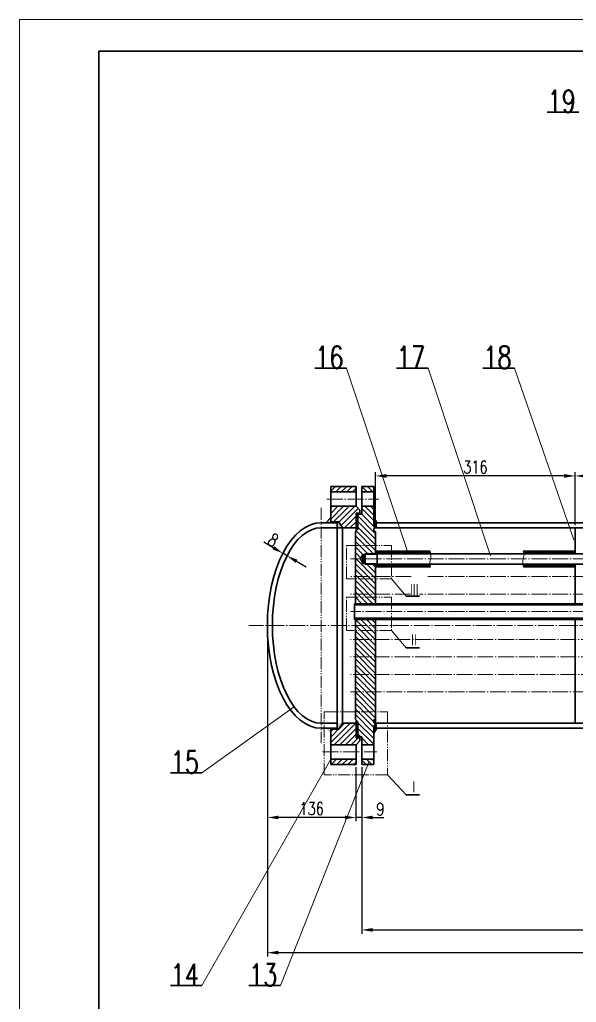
# Model space of a CAD drawing. Extents: x 0 to 6472, y 0 to 2970.
# Drawn here: x 0 to 881, y 1416 to 2970 of the extents above; entities that cross this region are included whole.
import ezdxf
from ezdxf.enums import TextEntityAlignment as Align

# ---------------------------------------------------------------- set-up
doc = ezdxf.new("R2010")
doc.units = 0
doc.header["$LTSCALE"] = 10
doc.header["$MEASUREMENT"] = 0
doc.header["$PDMODE"] = 3
doc.linetypes.add('JXX-L', pattern=[2.95, 1.9, -0.25, 0.15, -0.25, 0.15, -0.25])
doc.linetypes.add('ZXX-L', pattern=[3.28, 2.5, -0.3, 0.18, -0.3])
doc.layers.get('0').update_dxf_attribs({"linetype": 'CONTINUOUS', "lineweight": 20})
doc.layers.get('Defpoints').update_dxf_attribs({"linetype": 'CONTINUOUS', "lineweight": 20})
for name, color, linetype, lineweight in [('A 粗实线', 2, 'CONTINUOUS', 35), ('B', 7, 'CONTINUOUS', 13), ('B 细实线', 7, 'CONTINUOUS', 20), ('E 长中心线', 1, 'ZXX-L', 20), ('I 长双点线', 4, 'JXX-L', 20)]:
    doc.layers.add(name, color=color, linetype=linetype, lineweight=lineweight)
doc.styles.add('HZTXT', font='TXT.SHX', dxfattribs={"width": 0.75, "bigfont": 'HZTXT'})
doc.dimstyles.new('副本1比5', dxfattribs={"dimscale": 5, "dimtxt": 4, "dimasz": 3.5, "dimexe": 1.2, "dimexo": 0.8, "dimgap": 0.8, "dimtad": 1, "dimdec": 0, "dimzin": 0, "dimdsep": 46, "dimtxsty": 'HZTXT', "dimcen": 0, "dimadec": 0, "dimazin": 0, "dimtfac": 0.375, "dimtdec": 0, "dimtmove": 2, "dimatfit": 0, "dimfxl": 0, "dimtzin": 0, "dimarcsym": 0})

# ---------------------------------------------------------------- blocks, each defined once
blk = doc.blocks.new('*D118')
at = {"color": 0, "lineweight": -2}
for p, q in [((401.2, 2134.9), (386.1, 2143.8)), ((418.4, 2129.6), (419.4, 2131.3)), ((422.9, 2122.3), (416.4, 2126.1)), ((425, 2125.7), (426, 2127.5)), ((438, 2113.5), (453.2, 2104.6))]:
    blk.add_line(p, q, dxfattribs=at)
at = {"color": 0}
for points in [[(402.7, 2137.5), (399.8, 2132.4), (416.4, 2126.1)], [(439.5, 2116), (436.6, 2110.9), (422.9, 2122.3)]]:
    blk.add_solid(points, dxfattribs=at)
at = {"layer": 'Defpoints', "color": 0}
for p in [(416.4, 2126.1), (416.4, 2126.1), (422.9, 2122.3)]:
    blk.add_point(p, dxfattribs=at)
at = {"color": 0, "insert": (401.1, 2147.1), "char_height": 20, "attachment_point": 5, "rotation": 329.7184, "style": 'HZTXT'}
blk.add_mtext('8', dxfattribs=at)
blk = doc.blocks.new('*D119')
at = {"color": 0, "lineweight": -2}
for p, q in [((563, 2170.5), (563, 2254.5)), ((878.5, 2170.5), (878.5, 2254.5)), ((861, 2248.5), (580.5, 2248.5))]:
    blk.add_line(p, q, dxfattribs=at)
at = {"color": 0}
for points in [[(580.5, 2251.4), (580.5, 2245.6), (563, 2248.5)], [(861, 2251.4), (861, 2245.6), (878.5, 2248.5)]]:
    blk.add_solid(points, dxfattribs=at)
at = {"layer": 'Defpoints', "color": 0}
for p in [(563, 2248.5), (563, 2166.5), (878.5, 2166.5)]:
    blk.add_point(p, dxfattribs=at)
at = {"color": 0, "insert": (720.8, 2262.5), "char_height": 20, "attachment_point": 5, "style": 'HZTXT'}
blk.add_mtext('316', dxfattribs=at)
blk = doc.blocks.new('*D120')
at = {"color": 0, "lineweight": -2}
for p, q in [((532, 1788), (532, 1702.4)), ((541, 1788), (541, 1702.4)), ((514.5, 1708.4), (497, 1708.4)), ((541, 1708.4), (532, 1708.4)), ((558.5, 1708.4), (576, 1708.4))]:
    blk.add_line(p, q, dxfattribs=at)
at = {"color": 0}
for points in [[(514.5, 1711.3), (514.5, 1705.5), (532, 1708.4)], [(558.5, 1711.3), (558.5, 1705.5), (541, 1708.4)]]:
    blk.add_solid(points, dxfattribs=at)
at = {"layer": 'Defpoints', "color": 0}
for p in [(532, 1792), (541, 1792), (532, 1708.4)]:
    blk.add_point(p, dxfattribs=at)
at = {"color": 0, "insert": (570.5, 1721.7), "char_height": 20, "attachment_point": 5, "style": 'HZTXT'}
blk.add_mtext('9', dxfattribs=at)
blk = doc.blocks.new('*D121')
at = {"color": 0, "lineweight": -2}
for p, q in [((391.8, 2008), (391.8, 1702.4)), ((532, 1712.4), (532, 1714.4)), ((514.5, 1708.4), (409.3, 1708.4))]:
    blk.add_line(p, q, dxfattribs=at)
at = {"color": 0}
for points in [[(409.3, 1711.3), (409.3, 1705.5), (391.8, 1708.4)], [(514.5, 1711.3), (514.5, 1705.5), (532, 1708.4)]]:
    blk.add_solid(points, dxfattribs=at)
at = {"layer": 'Defpoints', "color": 0}
for p in [(391.8, 2012), (391.8, 1708.4), (532, 1708.4)]:
    blk.add_point(p, dxfattribs=at)
at = {"color": 0, "insert": (461.9, 1722.4), "char_height": 20, "attachment_point": 5, "style": 'HZTXT'}
blk.add_mtext('136', dxfattribs=at)
blk = doc.blocks.new('*D122')
at = {"color": 0, "lineweight": -2}
for p, q in [((878.5, 2170.5), (878.5, 2254.5)), ((1198.5, 2170.5), (1198.5, 2254.5)), ((896, 2248.5), (1181, 2248.5))]:
    blk.add_line(p, q, dxfattribs=at)
at = {"color": 0}
for points in [[(896, 2251.4), (896, 2245.6), (878.5, 2248.5)], [(1181, 2251.4), (1181, 2245.6), (1198.5, 2248.5)]]:
    blk.add_solid(points, dxfattribs=at)
at = {"layer": 'Defpoints', "color": 0}
for p in [(1198.5, 2248.5), (878.5, 2166.5), (1198.5, 2166.5)]:
    blk.add_point(p, dxfattribs=at)
at = {"color": 0, "insert": (1038.5, 2262.5), "char_height": 20, "attachment_point": 5, "style": 'HZTXT'}
blk.add_mtext('320', dxfattribs=at)
blk = doc.blocks.new('*D123')
at = {"color": 0, "lineweight": -2}
for p, q in [((541, 1704.4), (541, 1524.6)), ((2818, 1603.3), (2818, 1524.6)), ((558.5, 1530.6), (2800.5, 1530.6))]:
    blk.add_line(p, q, dxfattribs=at)
at = {"color": 0}
for points in [[(558.5, 1533.6), (558.5, 1527.7), (541, 1530.6)], [(2800.5, 1533.6), (2800.5, 1527.7), (2818, 1530.6)]]:
    blk.add_solid(points, dxfattribs=at)
at = {"layer": 'Defpoints', "color": 0}
for p in [(541, 1708.4), (2818, 1607.3), (2818, 1530.6)]:
    blk.add_point(p, dxfattribs=at)
at = {"color": 0, "insert": (1679.5, 1544.6), "char_height": 20, "attachment_point": 5, "style": 'HZTXT'}
blk.add_mtext('2277', dxfattribs=at)
blk = doc.blocks.new('*D134')
at = {"color": 0, "lineweight": -2}
for p, q in [((391.8, 2008), (391.8, 1488.6)), ((3124, 1874), (3124, 1488.6)), ((3106.5, 1494.6), (409.3, 1494.6))]:
    blk.add_line(p, q, dxfattribs=at)
at = {"color": 0}
for points in [[(409.3, 1497.6), (409.3, 1491.7), (391.8, 1494.6)], [(3106.5, 1497.6), (3106.5, 1491.7), (3124, 1494.6)]]:
    blk.add_solid(points, dxfattribs=at)
at = {"layer": 'Defpoints', "color": 0}
for p in [(391.8, 2012), (3124, 1878), (391.8, 1494.6)]:
    blk.add_point(p, dxfattribs=at)
at = {"color": 0, "insert": (1757.9, 1508.6), "char_height": 20, "attachment_point": 5, "style": 'HZTXT'}
blk.add_mtext('∽2724', dxfattribs=at)

msp = doc.modelspace()

# ---------------------------------------------------------------- hatches: boundary and pattern name
h = msp.add_hatch()
h.set_pattern_fill('ANSI31', color=256, scale=50, style=0)
h.paths.add_polyline_path([(532.03, 2231.99), (492.03, 2231.99), (492.03, 2223.49), (532.03, 2223.49)])
h.paths.add_polyline_path([(538.03, 2194.49), (532.03, 2200.49), (492.03, 2200.49), (492.03, 2175.99), (505.03, 2175.99), (510.52, 2166.49), (532.03, 2166.49), (532.03, 2188.99), (532.03, 2189.49), (538.03, 2189.49)])
h.paths.add_polyline_path([(532.03, 1857.49), (510.52, 1857.49), (505.03, 1847.99), (492.03, 1847.99), (492.03, 1823.49), (532.03, 1823.49), (538.03, 1829.49), (538.03, 1834.49), (532.03, 1834.49)])
h.paths.add_polyline_path([(532.03, 1800.49), (492.03, 1800.49), (492.03, 1791.99), (532.03, 1791.99)])
h = msp.add_hatch()
h.set_pattern_fill('ANSI31', color=256, scale=50, angle=90, style=0)
h.set_pattern_definition([(135, (3411.305, -3024.571), (-4.4194174, -4.4194174), [])])
h.paths.add_polyline_path([(560.03, 2231.99), (541.03, 2231.99), (541.03, 2223.49), (560.03, 2223.49)])
h.paths.add_polyline_path([(560.03, 2200.49), (541.03, 2200.49), (541.03, 2187.99), (535.03, 2187.99), (535.03, 2164.49), (531.03, 2160.49), (531.03, 2138.66), (563.03, 2138.66), (563.03, 2160.49), (562.03, 2160.49, -0.4142136), (560.03, 2162.49), (560.03, 2164.49, -0.4142136), (562.03, 2166.49), (563.03, 2166.49), (563.03, 2168.49, -0.2982166), (560.03, 2173.07)])
h.paths.add_polyline_path([(563.03, 2138.66), (531.03, 2138.66), (531.03, 2117.13), (538.99, 2117.13), (543.03, 2124.13), (545.3, 2124.13), (546.3, 2125.13), (563.03, 2125.13)])
h.paths.add_polyline_path([(563.03, 2109.13), (546.3, 2109.13), (545.3, 2110.13), (543.03, 2110.13), (538.99, 2117.13), (531.03, 2117.13), (531.03, 2089.41), (563.03, 2089.41)])
h.paths.add_polyline_path([(563.03, 2089.41), (531.03, 2089.41), (531.03, 2086.01), (563.03, 2086.01)])
h.paths.add_polyline_path([(563.03, 2086.01), (531.03, 2086.01), (531.03, 2061.7), (563.03, 2061.7)])
h.paths.add_polyline_path([(563.03, 2061.7), (531.03, 2061.7), (531.03, 2056.96), (563.03, 2056.96)])
h.paths.add_polyline_path([(563.03, 2056.96), (531.03, 2056.96), (531.03, 2046.49), (563.03, 2046.49)])
h.paths.add_polyline_path([(563.03, 2021.49), (531.03, 2021.49), (531.03, 2011.99), (563.03, 2011.99)])
h.paths.add_polyline_path([(563.03, 2011.99), (531.03, 2011.99), (531.03, 2004.31), (563.03, 2004.31)])
h.paths.add_polyline_path([(563.03, 2004.31), (531.03, 2004.31), (531.03, 1989.99), (563.03, 1989.99)])
h.paths.add_polyline_path([(563.03, 1989.99), (531.03, 1989.99), (531.03, 1962.27), (563.03, 1962.27)])
h.paths.add_polyline_path([(563.03, 1962.27), (531.03, 1962.27), (531.03, 1934.56), (563.03, 1934.56)])
h.paths.add_polyline_path([(563.03, 1934.56), (531.03, 1934.56), (531.03, 1906.85), (563.03, 1906.85)])
h.paths.add_polyline_path([(563.03, 1906.85), (531.03, 1906.85), (531.03, 1875.27), (563.03, 1875.27)])
h.paths.add_polyline_path([(563.03, 1855.49), (563.03, 1857.49), (562.03, 1857.49, -0.4142136), (560.03, 1859.49), (560.03, 1861.49, -0.4142136), (562.03, 1863.49), (563.03, 1863.49), (563.03, 1875.27), (531.03, 1875.27), (531.03, 1863.49), (535.03, 1859.49), (535.03, 1835.99), (541.03, 1835.99), (541.03, 1823.49), (560.03, 1823.49), (560.03, 1850.9, -0.2982166)])
h.paths.add_polyline_path([(560.03, 1800.49), (541.03, 1800.49), (541.03, 1791.99), (560.03, 1791.99)])
for points in [[(535.03, 2188.99), (532.03, 2188.99), (532.03, 2166.99), (535.03, 2166.99)], [(560.03, 2173.07), (560.03, 2182.49), (565.03, 2174.49), (565.03, 2166.49), (563.03, 2166.49), (563.03, 2168.49, -0.2982166)], [(535.03, 1834.99), (532.03, 1834.99), (532.03, 1856.99), (535.03, 1856.99)], [(563.03, 1855.49), (563.03, 1857.49), (565.03, 1857.49), (565.03, 1849.49), (560.03, 1841.49), (560.03, 1850.9, -0.2982166)]]:
    msp.add_hatch(color=256).paths.add_polyline_path(points)
at = {"layer": 'A 粗实线'}
h = msp.add_hatch(color=256, dxfattribs=at)
h.paths.add_polyline_path([(492.03, 2182.49), (484.03, 2174.49), (502.03, 2174.49), (502.03, 2166.49), (505.03, 2166.49), (505.03, 2175.99), (492.03, 2175.99)])
h.paths.add_polyline_path([(505.03, 2175.99), (505.03, 2166.49), (510.52, 2166.49)])
h = msp.add_hatch(color=256, dxfattribs=at)
h.paths.add_polyline_path([(492.03, 1841.49), (484.03, 1849.49), (502.03, 1849.49), (502.03, 1857.49), (505.03, 1857.49), (505.03, 1847.99), (492.03, 1847.99)])
h.paths.add_polyline_path([(505.03, 1847.99), (505.03, 1857.49), (510.52, 1857.49)])

# ---------------------------------------------------------------- linework, layer by layer
for p, q in [((588.2, 2086.01), (611.48, 2058.39)), ((588.2, 2004.31), (611.48, 1976.7)), ((581.84, 1775.6), (611.48, 1744.34))]:
    msp.add_line(p, q)
for points in [[(649.28, 2129.63), (649.97, 2126.98), (651.2, 2121.2), (648.11, 2112.85), (649.31, 2107.17), (649.98, 2104.63)], [(796.23, 2129.63), (796.91, 2126.98), (798.14, 2121.2), (795.05, 2112.85), (796.25, 2107.17), (796.92, 2104.63)]]:
    msp.add_open_spline(points, degree=3, knots=[1.7155826, 1.7155826, 1.7155826, 1.7155826, 9.7520105, 19.2940123, 27.0399642, 27.0399642, 27.0399642, 27.0399642])
for p, q in [((884.38, 2823.92), (834.38, 2823.92)), ((854.29, 2823.92), (884.38, 2823.92)), ((516.92, 2419.09), (466.92, 2419.09)), ((486.83, 2419.09), (516.92, 2419.09)), ((646, 2419.09), (596, 2419.09)), ((615.91, 2419.09), (646, 2419.09)), ((782.84, 2419.09), (732.84, 2419.09)), ((752.75, 2419.09), (782.84, 2419.09)), ((492.03, 2231.99), (492.03, 2175.99)), ((532.03, 2231.99), (492.03, 2231.99)), ((532.03, 2223.49), (492.03, 2223.49)), ((532.03, 2231.99), (532.03, 2200.49)), ((541.03, 2231.99), (541.03, 2200.49)), ((541.03, 2231.99), (560.03, 2231.99)), ((541.03, 2187.99), (541.03, 2231.99)), ((541.03, 2223.49), (560.03, 2223.49)), ((560.03, 2173.07), (560.03, 2231.99)), ((532.03, 2200.49), (492.03, 2200.49)), ((538.03, 2194.49), (532.03, 2200.49)), ((538.03, 2194.49), (538.03, 2187.99)), ((541.03, 2200.49), (560.03, 2200.49)), ((484.03, 2174.49), (492.03, 2182.49)), ((505.03, 2175.99), (492.03, 2175.99)), ((505.03, 2175.99), (510.52, 2166.49)), ((532.03, 2189.49), (532.03, 2161.49)), ((538.03, 2189.49), (532.03, 2189.49)), ((532.03, 2188.99), (535.03, 2188.99)), ((532.03, 2166.99), (532.03, 2188.99)), ((535.03, 2164.49), (535.03, 2188.99)), ((535.03, 2164.49), (535.03, 2187.99)), ((535.03, 2187.99), (541.03, 2187.99)), ((560.03, 2182.49), (565.03, 2174.49)), ((477.03, 2174.49), (502.03, 2174.49)), ((477.03, 2166.49), (502.03, 2166.49)), ((502.03, 2174.49), (502.03, 2155.28)), ((502.03, 2174.49), (502.03, 1849.49)), ((502.03, 2166.49), (510.52, 2166.49)), ((532.03, 2166.49), (510.52, 2166.49)), ((510.52, 2166.49), (510.52, 1857.49)), ((535.03, 2164.49), (531.03, 2160.49)), ((535.03, 2164.49), (531.03, 2160.49)), ((531.03, 2046.49), (531.03, 2160.49)), ((531.03, 2046.49), (531.03, 2160.49)), ((531.03, 2046.49), (531.03, 2160.49)), ((532.03, 2166.99), (535.03, 2166.99)), ((560.03, 2162.49), (560.03, 2164.49)), ((562.03, 2166.49), (563.03, 2166.49)), ((562.03, 2160.49), (563.03, 2160.49)), ((563.03, 2166.49), (563.03, 2168.49)), ((563.03, 2166.49), (565.03, 2166.49)), ((563.03, 2125.13), (563.03, 2160.49)), ((1241.53, 2174.49), (565.03, 2174.49)), ((2794.03, 2166.49), (565.03, 2166.49)), ((878.53, 2125.13), (878.53, 2166.49)), ((649.28, 2129.63), (563.03, 2129.63)), ((878.53, 2129.63), (796.23, 2129.63)), ((543.03, 2124.13), (538.99, 2117.13)), ((543.03, 2110.13), (538.99, 2117.13)), ((543.03, 2110.13), (543.03, 2124.13)), ((543.03, 2124.13), (545.3, 2124.13)), ((545.3, 2124.13), (546.3, 2125.13)), ((545.3, 2124.13), (545.3, 2110.13)), ((546.3, 2109.13), (546.3, 2125.13)), ((2482.53, 2125.13), (546.3, 2125.13)), ((649.77, 2127.63), (563.03, 2127.63)), ((565.3, 2125.13), (565.3, 2109.13)), ((878.53, 2127.63), (796.71, 2127.63)), ((543.03, 2110.13), (545.3, 2110.13)), ((545.3, 2110.13), (546.3, 2109.13)), ((2482.53, 2109.13), (546.3, 2109.13)), ((563.03, 2046.49), (563.03, 2109.13)), ((649.49, 2106.63), (563.03, 2106.63)), ((649.98, 2104.63), (563.03, 2104.63)), ((878.53, 2106.63), (796.43, 2106.63)), ((878.53, 2104.63), (796.92, 2104.63)), ((878.53, 2046.49), (878.53, 2109.13)), ((611.48, 2058.39), (632.24, 2058.39)), ((529.53, 2021.49), (529.53, 2046.49)), ((2829.53, 2046.49), (529.53, 2046.49)), ((2829.53, 2044.49), (529.53, 2044.49)), ((2829.53, 2023.49), (529.53, 2023.49)), ((2829.53, 2021.49), (529.53, 2021.49)), ((531.03, 2017.99), (531.03, 2021.49)), ((531.03, 2011.99), (531.03, 2021.49)), ((531.03, 2011.99), (531.03, 2021.49)), ((563.03, 1855.49), (563.03, 2021.49)), ((878.53, 1857.49), (878.53, 2021.49)), ((531.03, 1863.49), (531.03, 2011.99)), ((531.03, 1863.49), (531.03, 2005.99)), ((611.48, 1976.7), (632.24, 1976.7)), ((477.03, 1857.49), (502.03, 1857.49)), ((477.03, 1849.49), (502.03, 1849.49)), ((492.03, 1849.49), (492.03, 1791.99)), ((505.03, 1847.99), (510.52, 1857.49)), ((532.03, 1857.49), (510.52, 1857.49)), ((535.03, 1859.49), (531.03, 1863.49)), ((535.03, 1859.49), (531.03, 1863.49)), ((532.03, 1862.49), (532.03, 1834.49)), ((532.03, 1856.99), (535.03, 1856.99)), ((535.03, 1835.99), (535.03, 1859.49)), ((535.03, 1835.99), (535.03, 1859.49)), ((560.03, 1861.49), (560.03, 1859.49)), ((560.03, 1850.9), (560.03, 1791.99)), ((560.03, 1841.49), (565.03, 1849.49)), ((562.03, 1863.49), (563.03, 1863.49)), ((562.03, 1857.49), (563.03, 1857.49)), ((562.03, 1857.49), (563.03, 1857.49)), ((563.03, 1857.49), (565.03, 1857.49)), ((563.03, 1857.49), (563.03, 1855.49)), ((563.03, 1857.49), (563.03, 1855.49)), ((2794.03, 1857.49), (565.03, 1857.49)), ((1325.03, 1849.49), (565.03, 1849.49)), ((505.03, 1847.99), (492.03, 1847.99)), ((538.03, 1834.49), (532.03, 1834.49)), ((535.03, 1835.99), (541.03, 1835.99)), ((538.03, 1835.99), (538.03, 1829.49)), ((541.03, 1791.99), (541.03, 1835.99)), ((532.03, 1823.49), (492.03, 1823.49)), ((538.03, 1829.49), (532.03, 1823.49)), ((532.03, 1791.99), (532.03, 1823.49)), ((532.03, 1823.49), (532.03, 1791.99)), ((541.03, 1823.49), (560.03, 1823.49)), ((532.03, 1800.49), (492.03, 1800.49)), ((532.03, 1791.99), (492.03, 1791.99)), ((541.03, 1800.49), (560.03, 1800.49)), ((541.03, 1791.99), (560.03, 1791.99)), ((288.41, 1779.03), (238.41, 1779.03)), ((258.32, 1779.03), (288.41, 1779.03)), ((611.48, 1744.34), (632.24, 1744.34)), ((288.41, 1442.44), (238.41, 1442.44)), ((258.32, 1442.44), (288.41, 1442.44)), ((412.34, 1442.44), (362.34, 1442.44)), ((382.25, 1442.44), (412.34, 1442.44))]:
    msp.add_line(p, q, dxfattribs=at)
msp.add_lwpolyline([(125, 50), (4155, 50), (4155, 2920), (125, 2920)], close=True, dxfattribs=at)
for centre, radius, start, end in [((565.03, 2173.07), 5, 180, 246.42182), ((562.03, 2164.49), 2, 90, 180), ((562.03, 2162.49), 2, 180, 270), ((562.03, 1861.49), 2, 90, 180), ((562.03, 1859.49), 2, 180, 270), ((565.03, 1850.9), 5, 113.57818, 180), ((565.03, 1850.9), 5, 113.57818, 180)]:
    msp.add_arc(centre, radius, start, end, dxfattribs=at)
for major_axis, ratio in [((0, -162.5), 0.5246154), ((0, -154.5), 0.5)]:
    msp.add_ellipse((477.03, 2011.99), major_axis=major_axis, ratio=ratio, start_param=3.1415927, end_param=6.2831853, dxfattribs=at)
at = {"layer": 'B'}
for p, q in [((565.3, 2124.13), (545.3, 2124.13)), ((565.3, 2110.13), (545.3, 2110.13))]:
    msp.add_line(p, q, dxfattribs=at)
at = {"layer": 'B 细实线'}
for p, q in [((516.92, 2419.09), (613.88, 2127.63)), ((646, 2419.09), (744.7, 2122.02)), ((782.84, 2419.09), (876.53, 2147.53)), ((288.41, 1779.03), (434.42, 1883.12)), ((288.41, 1442.44), (492.03, 1800.49)), ((412.34, 1442.44), (552.52, 1795.86))]:
    msp.add_line(p, q, dxfattribs=at)
msp.add_lwpolyline([(0, 0), (4205, 0), (4205, 2970), (0, 2970)], close=True, dxfattribs=at)
at = {"layer": 'E 长中心线'}
for p, q in [((485.93, 2211.99), (567.96, 2211.99)), ((2835.44, 2117.13), (523.5, 2117.13)), ((619.22, 2089.41), (523.5, 2089.41)), ((2835.44, 2089.41), (643.93, 2089.41)), ((618.25, 2061.7), (523.5, 2061.7)), ((2835.44, 2061.7), (632.46, 2061.7)), ((2835.44, 2033.99), (523.5, 2033.99)), ((3009.9, 2011.99), (362.46, 2011.99)), ((2159.53, 1989.99), (523.5, 1989.99)), ((2159.53, 1962.27), (523.5, 1962.27)), ((2159.53, 1934.56), (523.5, 1934.56)), ((2835.44, 1906.85), (523.5, 1906.85)), ((479.17, 1811.99), (564.96, 1811.99))]:
    msp.add_line(p, q, dxfattribs=at)
at = {"layer": 'I 长双点线'}
msp.add_line((477.03, 2197.94), (477.03, 1826.04), dxfattribs=at)
for points in [[(517, 2138.66), (588.2, 2138.66), (588.2, 2086.01), (517, 2086.01)], [(517, 2056.96), (588.2, 2056.96), (588.2, 2004.31), (517, 2004.31)], [(481.42, 1875.27), (581.84, 1875.27), (581.84, 1775.6), (481.42, 1775.6)]]:
    msp.add_lwpolyline(points, close=True, dxfattribs=at)

# ---------------------------------------------------------------- texts
at = {"style": 'HZTXT', "width": 0.75}
for s, p in [('Ⅲ', (624.14, 2067.85)), ('Ⅱ', (623.55, 1988.64)), ('Ⅰ', (623.55, 1756.28))]:
    msp.add_text(s, height=20, dxfattribs=at).set_placement(p, align=Align.MIDDLE)
at = {"layer": 'B 细实线', "style": 'HZTXT', "width": 0.75}
for s, p in [('19', (857.25, 2840.92)), ('16', (489.79, 2436.08)), ('17', (618.87, 2436.08)), ('18', (755.71, 2436.08)), ('15', (261.28, 1796.03)), ('14', (261.28, 1459.43)), ('13', (385.21, 1459.43))]:
    msp.add_text(s, height=35, dxfattribs=at).set_placement(p, align=Align.MIDDLE)

# ---------------------------------------------------------------- dimensions: what is measured, and where the dimension line sits
for base, p1, p2, picture, middle in [((563.03334763, 2248.47253226), (878.53334763, 2166.48668579), (563.03334763, 2166.48668579), '*D119', (720.78334763, 2262.47253226)), ((1198.53, 2248.47), (878.53, 2166.49), (1198.53, 2166.49), '*D122', (1038.53, 2262.47)), ((2818.03, 1530.65), (541.03, 1708.38), (2818.03, 1607.25), '*D123', (1679.53, 1544.65))]:
    dim = msp.add_linear_dim(base=base, p1=p1, p2=p2, dimstyle='副本1比5')
    dim.commit()
    dim.dimension.update_dxf_attribs({"geometry": picture, "text_midpoint": middle})
dim = msp.add_linear_dim(base=(416.35, 2126.13), p1=(422.94, 2122.28), p2=(416.35, 2126.13), angle=149.71839, dimstyle='副本1比5')
dim.commit()
dim.dimension.update_dxf_attribs({"geometry": '*D118', "text_midpoint": (401.08, 2147.11), "dimtype": 161})
for base, p1, text, picture, middle in [((391.78, 1708.38), (532.03, 1708.38), '136', '*D121', (461.91, 1722.38)), ((391.78, 1494.64), (3124.03, 1877.99), '∽2724', '*D134', (1757.91, 1508.64))]:
    dim = msp.add_linear_dim(base=base, p1=p1, p2=(391.78, 2011.99), text=text, dimstyle='副本1比5')
    dim.commit()
    dim.dimension.update_dxf_attribs({"geometry": picture, "text_midpoint": middle})
dim = msp.add_linear_dim(base=(532.03, 1708.38), p1=(541.03, 1791.99), p2=(532.03, 1791.99), dimstyle='副本1比5')
dim.commit()
dim.dimension.update_dxf_attribs({"geometry": '*D120', "text_midpoint": (570.51, 1721.74), "dimtype": 160})

doc.saveas('drawing.dxf')
